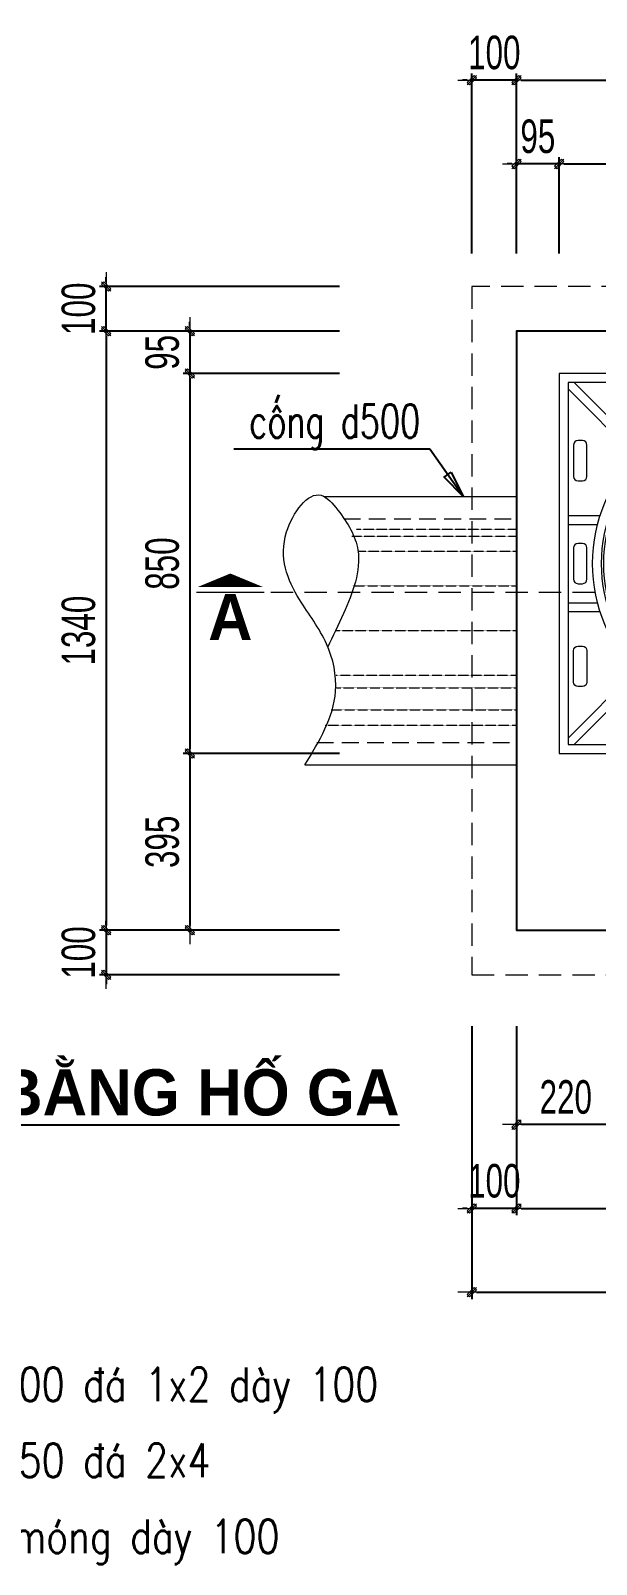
# Model space of a CAD drawing. Header units: inches. Extents: x -676 to 53517, y -20644 to 46516.
# Drawn here: x 28474 to 29740, y 27863 to 31294 of the extents above; entities that cross this region are included whole.
import ezdxf
from ezdxf.enums import TextEntityAlignment as Align

# ---------------------------------------------------------------- set-up
doc = ezdxf.new("R2010")
doc.units = ezdxf.units.IN
doc.header["$MEASUREMENT"] = 0
doc.linetypes.add('ACAD_ISO03W100', pattern=[30, 12, -18])
doc.linetypes.add('HIDDEN', pattern=[0.375, 0.25, -0.125])
for name, color, linetype, lineweight in [('39 - Net manh', 39, 'Continuous', 18), ('dim', 144, 'Continuous', 13), ('G-KHUNG', 7, 'Continuous', 20), ('LC Dim', 8, 'Continuous', 18), ('LC Khac', 4, 'Continuous', 9), ('LC MANH DUT', 35, 'HIDDEN', 5), ('LC Net manh', 9, 'Continuous', 5), ('LC Net thay', 7, 'Continuous', 25), ('LC Text1', 3, 'Continuous', 20), ('LC Text2', 7, 'Continuous', 25), ('Net cat', 2, 'Continuous', 25), ('Net hatch', 8, 'Continuous', 9), ('net thay', 11, 'Continuous', 20), ('TextThep', 7, 'Continuous', 0)]:
    doc.layers.add(name, color=color, linetype=linetype, lineweight=lineweight)
doc.styles.add('Arial', font='arial.ttf', dxfattribs={"width": 0.8})
doc.styles.add('HOATBIF', font='hoatbif.shx', dxfattribs={"width": 0.7})
doc.styles.add('LC 1', font='')
doc.styles.add('LC 3', font='vnsimli.shx', dxfattribs={"width": 0.75})
doc.styles.get('LC 1').set_extended_font_data('.VnAvantH', bold=True)
doc.dimstyles.new('1-100(1-25)', dxfattribs={"dimscale": 25, "dimtxt": 2.5, "dimasz": 0.35, "dimexe": 0.5, "dimexo": 0, "dimgap": 0.8, "dimtad": 1, "dimdec": 0, "dimzin": 0, "dimdsep": 46, "dimtxsty": 'HOATBIF', "dimblk1": 'DOT', "dimblk2": 'DOT', "dimsah": 1, "dimcen": -1, "dimdle": 1, "dimclrd": 256, "dimclre": 256, "dimclrt": 4, "dimadec": 3, "dimazin": 2, "dimtfac": 0.3333333333333333, "dimtdec": 0, "dimtix": 1, "dimtmove": 2, "dimatfit": 3, "dimldrblk": 'DOT', "dimfxl": 1, "dimtvp": 0.8333333333333331, "dimtolj": 1, "dimtzin": 0, "dimarcsym": 0})
doc.dimstyles.new('1-100(1-50)x4', dxfattribs={"dimscale": 40, "dimtxt": 2.5, "dimasz": 0.35, "dimexe": 0.5, "dimexo": 0, "dimgap": 0.8, "dimtad": 1, "dimdec": 0, "dimlfac": 0.25, "dimzin": 0, "dimdsep": 46, "dimtxsty": 'HOATBIF', "dimblk1": 'DOT', "dimblk2": 'DOT', "dimsah": 1, "dimcen": -1, "dimdle": 1, "dimclrd": 256, "dimclre": 256, "dimclrt": 4, "dimadec": 3, "dimazin": 2, "dimtfac": 0.3333333333333333, "dimtdec": 0, "dimtix": 1, "dimtmove": 2, "dimatfit": 3, "dimldrblk": 'DOT', "dimfxl": 1, "dimtvp": 0.8333333333333334, "dimtolj": 1, "dimtzin": 0, "dimarcsym": 0})

# ---------------------------------------------------------------- blocks, each defined once
blk = doc.blocks.new('Nap ga_MB')
at = {"layer": 'Net hatch'}
h = blk.add_hatch(dxfattribs=at)
h.set_pattern_fill('ANSI37', color=256, scale=200, style=0)
h.set_pattern_definition([(45, (0, 0), (-17.67766952966369, 17.67766952966369), []), (135, (0, 0), (-17.67766952966369, -17.67766952966369), [])])
h.paths.add_polyline_path([(305, 0, 1), (-305, 0, 1)])
h.paths.add_polyline_path([(120, -195), (120, -235), (-120, -235), (-120, -195)], flags=16)
h.paths.add_polyline_path([(-223, -7), (-223, -15), (-233, -15), (-233, -7, -1), (-233, 7), (-233, 15), (-223, 15), (-223, 7, -1)], flags=16)
h.paths.add_polyline_path([(-49.99999999992451, 205), (-49.99999999992451, 245), (50.00000000007549, 245), (50.00000000007549, 205)], flags=16)
h.paths.add_polyline_path([(223, 7), (223, 15), (233, 15), (233, 7, -1), (233, -7), (233, -15), (223, -15), (223, -7, -1)], flags=16)
h.paths.add_polyline_path([(-47.82060027277581, 209.5532060027285), (47.82060027292678, 209.5532060027285), (47.82060027292678, 240.18758526603), (-47.82060027277581, 240.18758526603)], flags=8)
h.paths.add_polyline_path([(-106.0607094133697, -230.5150068212824), (106.0607094133697, -230.5150068212824), (106.0607094133697, -199.4713506139154), (-106.0607094133697, -199.4713506139154)], flags=8)
for points in [[(-254.4574053489196, 240.3152697251935), (-405, 390.8578643762903)], [(-240.3152697251935, 254.4574053489268), (-390.8578643762503, 405)], [(-107.5, 405), (-107.5, 333.0821970625275)], [(-87.5, 405), (-87.5, 338.8860427931504)], [(87.5, 405), (87.5, 338.8860427931504)], [(107.5, 405), (107.5, 333.0821970625275)], [(240.3152697252008, 254.4574053489196), (390.8578643762812, 405)], [(254.4574053489237, 240.3152697251953), (405, 390.8578643762579)], [(-405, 107.5), (-333.0821970625269, 107.5)], [(405, 107.5), (333.0821970625268, 107.5)], [(-405, 87.5), (-338.8860427931359, 87.5)], [(405, 87.5), (338.886042793165, 87.5)], [(-405, -87.5), (-338.8860427931359, -87.5)], [(405, -87.5), (338.886042793165, -87.5)], [(-405, -107.5), (-333.0821970625269, -107.5)], [(405, -107.5), (333.0821970625268, -107.5)], [(-254.4574053489122, -240.3152697252081), (-405.0000000000001, -390.8578643762958)], [(-240.315269725186, -254.4574053489341), (-390.8578643762521, -405)], [(240.3152697251935, -254.4574053489268), (390.857864376283, -405)], [(254.4574053489487, -240.3152697251935), (405, -390.8578643762694)], [(-107.5, -405), (-107.5, -333.0821970625275)], [(-87.5, -405), (-87.5, -338.8860427931504)], [(87.5, -405), (87.5, -338.8860427931504)], [(107.5, -405), (107.5, -333.0821970625275)]]:
    blk.add_lwpolyline(points, dxfattribs=at)
for points in [[(-195, 362.5), (-265, 362.5, -0.414213562373095), (-275, 372.5), (-275, 382.5, -0.414213562373095), (-265, 392.5), (-195, 392.5, -0.414213562373095), (-185, 382.5), (-185, 372.5, -0.4142135623730884)], [(-35, 362.5), (35, 362.5, 0.414213562373095), (45, 372.5), (45, 382.5, 0.414213562373095), (35, 392.5), (-35, 392.5, 0.414213562373095), (-45, 382.5), (-45, 372.5, 0.4142135623730884)], [(195, 362.5), (265, 362.5, 0.414213562373095), (275, 372.5), (275, 382.5, 0.414213562373095), (265, 392.5), (195, 392.5, 0.414213562373095), (185, 382.5), (185, 372.5, 0.4142135623730884)], [(-362.5, 195), (-362.5, 265, 0.414213562373095), (-372.5, 275), (-382.5, 275, 0.414213562373095), (-392.5, 265), (-392.5, 195, 0.414213562373095), (-382.5, 185), (-372.5, 185, 0.4142135623730884)], [(362.5, 195), (362.5, 265, -0.414213562373095), (372.5, 275), (382.5, 275, -0.414213562373095), (392.5, 265), (392.5, 195, -0.414213562373095), (382.5, 185), (372.5, 185, -0.4142135623730884)], [(-362.5, -35), (-362.5, 35, 0.414213562373095), (-372.5, 45), (-382.5, 45, 0.414213562373095), (-392.5, 35), (-392.5, -35, 0.414213562373095), (-382.5, -45), (-372.5, -45, 0.4142135623730884)], [(362.5, -35), (362.5, 35, -0.414213562373095), (372.5, 45), (382.5, 45, -0.414213562373095), (392.5, 35), (392.5, -35, -0.414213562373095), (382.5, -45), (372.5, -45, -0.4142135623730884)], [(-362.5, -195), (-362.5, -265, -0.414213562373095), (-372.5, -275), (-382.5, -275, -0.414213562373095), (-392.5, -265), (-392.5, -195, -0.414213562373095), (-382.5, -185), (-372.5, -185, -0.4142135623730884)], [(362.5, -195), (362.5, -265, 0.414213562373095), (372.5, -275), (382.5, -275, 0.414213562373095), (392.5, -265), (392.5, -195, 0.414213562373095), (382.5, -185), (372.5, -185, 0.4142135623730884)], [(-195, -362.5), (-265, -362.5, 0.414213562373095), (-275, -372.5), (-275, -382.5, 0.414213562373095), (-265, -392.5), (-195, -392.5, 0.414213562373095), (-185, -382.5), (-185, -372.5, 0.4142135623730884)], [(-35, -362.5), (35, -362.5, -0.414213562373095), (45, -372.5), (45, -382.5, -0.414213562373095), (35, -392.5), (-35, -392.5, -0.414213562373095), (-45, -382.5), (-45, -372.5, -0.4142135623730884)], [(195, -362.5), (265, -362.5, -0.414213562373095), (275, -372.5), (275, -382.5, -0.414213562373095), (265, -392.5), (195, -392.5, -0.414213562373095), (185, -382.5), (185, -372.5, -0.4142135623730884)]]:
    blk.add_lwpolyline(points, format="xyb", close=True, dxfattribs=at)
blk.add_circle((0, 0), 305, dxfattribs=at)
at = {"layer": 'net thay'}
for points in [[(-425, -425), (425, -425), (425, 424.9999999999999), (-424.9999999999999, 425)], [(-405, -405), (405, -405), (405, 405), (-405, 405)], [(-49.99999999992451, 245), (-49.99999999992451, 205), (50.00000000007549, 205), (50.00000000007549, 245)], [(-120, -195), (-120, -235), (120, -235), (120, -195)]]:
    blk.add_lwpolyline(points, close=True, dxfattribs=at)
for points in [[(-233, -7), (-233, -15), (-223, -15), (-223, -7, 0.9999999999999999), (-223, 7), (-223, 15), (-233, 15), (-233, 7, 0.9999999999999999)], [(233, -7), (233, -15), (223, -15), (223, -7, -0.9999999999999999), (223, 7), (223, 15), (233, 15), (233, 7, -0.9999999999999999)]]:
    blk.add_lwpolyline(points, format="xyb", close=True, dxfattribs=at)
for radius in [350, 330, 325]:
    blk.add_circle((0, 0), radius, dxfattribs=at)
at = {"layer": 'G-KHUNG', "style": 'Arial'}
for s, height, p in [('D400', 20, (7.548806024715304e-11, 225)), ('THOÁT NƯỚC MƯA', 18, (0, -215.5))]:
    blk.add_text(s, height=height, dxfattribs=at).set_placement(p, align=Align.MIDDLE_CENTER)
blk = doc.blocks.new('TIEUDE2')
at = {"layer": 'LC Text2', "color": 7, "style": 'LC 1'}
blk.add_attdef('%%UTIªU§Ò', text='', height=3.5, dxfattribs=at).set_placement((0, 0), align=Align.BOTTOM_CENTER)
blk.add_attdef('TL', text='', height=2.2, dxfattribs=at).set_placement((0, -1.800000000000011), align=Align.TOP_CENTER)
blk = doc.blocks.new('DOT')
at = {"layer": 'LC Dim', "color": 4}
blk.add_line((-1, -1), (1, 1), dxfattribs=at)
at = {"layer": 'LC Dim'}
blk.add_line((-3, 0), (3, 0), dxfattribs=at)
at = {"layer": 'LC Dim', "color": 4}
blk.add_lwpolyline([(0.5, 1), (-1, -0.5), (-0.5, -1), (1, 0.5)], close=True, dxfattribs=at)
blk = doc.blocks.new('*D92')
at = {"layer": 'Defpoints', "color": 0, "transparency": 16777216}
for p in [(29561.58629280295, 29067.5), (29781.586292803, 29067.5), (29561.58629280295, 28847)]:
    blk.add_point(p, dxfattribs=at)
at = {"layer": 'LC Dim', "lineweight": -2, "transparency": 16777216}
for p, q in [((29561.58629280295, 29067.5), (29561.58629280295, 28832)), ((29781.586292803, 29067.5), (29781.586292803, 28832)), ((29771.086292803, 28847), (29572.08629280295, 28847))]:
    blk.add_line(p, q, dxfattribs=at)
at = {"layer": 'LC Dim', "lineweight": -2, "transparency": 16777216, "xscale": 10.5, "yscale": 10.5, "zscale": 10.5, "rotation": 180}
blk.add_blockref('DOT', (29561.58629280295, 28847), dxfattribs=at)
at = {"layer": 'LC Dim', "lineweight": -2, "transparency": 16777216, "xscale": 10.5, "yscale": 10.5, "zscale": 10.5}
blk.add_blockref('DOT', (29781.586292803, 28847), dxfattribs=at)
at = {"layer": 'LC Dim', "color": 4, "transparency": 16777216, "insert": (29671.58629280297, 28908.5), "char_height": 75, "attachment_point": 5, "style": 'HOATBIF'}
blk.add_mtext('\\A1;220', dxfattribs=at)
blk = doc.blocks.new('_Dot')
at = {"color": 0, "linetype": 'ByBlock', "lineweight": -2}
blk.add_line((-0.5, 0), (-1, 0), dxfattribs=at)
at = {"color": 0, "linetype": 'ByBlock', "const_width": 0.5}
blk.add_lwpolyline([(-0.25, 0, 1), (0.25, 0, 1)], format="xyb", close=True, dxfattribs=at)
blk = doc.blocks.new('*D93')
at = {"layer": 'Defpoints', "color": 0, "transparency": 16777216}
for p in [(29561.58629280294, 29067.5), (30901.586292803, 29067.5), (30901.586292803, 28659.5)]:
    blk.add_point(p, dxfattribs=at)
at = {"layer": 'LC Dim', "lineweight": -2, "transparency": 16777216}
for p, q in [((29561.58629280294, 29067.5), (29561.58629280294, 28644.5)), ((30901.586292803, 29067.5), (30901.586292803, 28644.5)), ((29572.08629280294, 28659.5), (30891.086292803, 28659.5))]:
    blk.add_line(p, q, dxfattribs=at)
at = {"layer": 'LC Dim', "lineweight": -2, "transparency": 16777216, "xscale": 10.5, "yscale": 10.5, "zscale": 10.5, "rotation": 180}
blk.add_blockref('DOT', (29561.58629280294, 28659.5), dxfattribs=at)
at = {"layer": 'LC Dim', "lineweight": -2, "transparency": 16777216, "xscale": 10.5, "yscale": 10.5, "zscale": 10.5}
blk.add_blockref('DOT', (30901.586292803, 28659.5), dxfattribs=at)
at = {"layer": 'LC Dim', "color": 4, "transparency": 16777216, "insert": (30231.58629280297, 28721), "char_height": 75, "attachment_point": 5, "style": 'HOATBIF'}
blk.add_mtext('\\A1;1340', dxfattribs=at)
blk = doc.blocks.new('*D95')
at = {"layer": 'Defpoints', "color": 0, "transparency": 16777216}
for p in [(29461.58629280294, 29067.5), (29561.58629280294, 29067.5), (29461.58629280294, 28659.5)]:
    blk.add_point(p, dxfattribs=at)
at = {"layer": 'LC Dim', "lineweight": -2, "transparency": 16777216}
for p, q in [((29461.58629280294, 29067.5), (29461.58629280294, 28644.5)), ((29561.58629280294, 29067.5), (29561.58629280294, 28644.5)), ((29451.08629280294, 28659.5), (29440.58629280294, 28659.5)), ((29561.58629280294, 28659.5), (29461.58629280294, 28659.5)), ((29572.08629280294, 28659.5), (29582.58629280294, 28659.5))]:
    blk.add_line(p, q, dxfattribs=at)
at = {"layer": 'LC Dim', "lineweight": -2, "transparency": 16777216, "xscale": 10.5, "yscale": 10.5, "zscale": 10.5}
blk.add_blockref('DOT', (29461.58629280294, 28659.5), dxfattribs=at)
at = {"layer": 'LC Dim', "lineweight": -2, "transparency": 16777216, "xscale": 10.5, "yscale": 10.5, "zscale": 10.5, "rotation": 180}
blk.add_blockref('DOT', (29561.58629280294, 28659.5), dxfattribs=at)
at = {"layer": 'LC Dim', "color": 4, "transparency": 16777216, "insert": (29511.58629280294, 28721), "char_height": 75, "attachment_point": 5, "style": 'HOATBIF'}
blk.add_mtext('\\A1;100', dxfattribs=at)
blk = doc.blocks.new('*D96')
at = {"layer": 'Defpoints', "color": 0, "transparency": 16777216}
for p in [(29461.58629280294, 29067.5), (31001.586292803, 29067.5), (31001.586292803, 28472)]:
    blk.add_point(p, dxfattribs=at)
at = {"layer": 'LC Dim', "lineweight": -2, "transparency": 16777216}
for p, q in [((29461.58629280294, 29067.5), (29461.58629280294, 28457)), ((31001.586292803, 29067.5), (31001.586292803, 28457)), ((29472.08629280294, 28472), (30991.086292803, 28472))]:
    blk.add_line(p, q, dxfattribs=at)
at = {"layer": 'LC Dim', "lineweight": -2, "transparency": 16777216, "xscale": 10.5, "yscale": 10.5, "zscale": 10.5, "rotation": 180}
blk.add_blockref('DOT', (29461.58629280294, 28472), dxfattribs=at)
at = {"layer": 'LC Dim', "lineweight": -2, "transparency": 16777216, "xscale": 10.5, "yscale": 10.5, "zscale": 10.5}
blk.add_blockref('DOT', (31001.586292803, 28472), dxfattribs=at)
at = {"layer": 'LC Dim', "color": 4, "transparency": 16777216, "insert": (30231.58629280297, 28533.5), "char_height": 75, "attachment_point": 5, "style": 'HOATBIF'}
blk.add_mtext('\\A1;1540', dxfattribs=at)
blk = doc.blocks.new('*D97')
at = {"layer": 'Defpoints', "color": 0, "transparency": 16777216}
for p in [(29561.58629280295, 30996), (29561.58629280295, 30796), (29656.586292803, 30796)]:
    blk.add_point(p, dxfattribs=at)
at = {"layer": 'LC Dim', "lineweight": -2, "transparency": 16777216}
for p, q in [((29551.08629280295, 30996), (29540.58629280295, 30996)), ((29561.58629280295, 30796), (29561.58629280295, 31011)), ((29656.586292803, 30996), (29561.58629280295, 30996)), ((29656.586292803, 30796), (29656.586292803, 31011)), ((29667.086292803, 30996), (29677.586292803, 30996))]:
    blk.add_line(p, q, dxfattribs=at)
at = {"layer": 'LC Dim', "lineweight": -2, "transparency": 16777216, "xscale": 10.5, "yscale": 10.5, "zscale": 10.5}
blk.add_blockref('DOT', (29561.58629280295, 30996), dxfattribs=at)
at = {"layer": 'LC Dim', "lineweight": -2, "transparency": 16777216, "xscale": 10.5, "yscale": 10.5, "zscale": 10.5, "rotation": 180}
blk.add_blockref('DOT', (29656.586292803, 30996), dxfattribs=at)
at = {"layer": 'LC Dim', "color": 4, "transparency": 16777216, "insert": (29609.08629280297, 31057.5), "char_height": 75, "attachment_point": 5, "style": 'HOATBIF'}
blk.add_mtext('\\A1;95', dxfattribs=at)
blk = doc.blocks.new('*D98')
at = {"layer": 'Defpoints', "color": 0, "transparency": 16777216}
for p in [(30506.52663764926, 30996), (29656.586292803, 30796), (30506.52663764926, 30796)]:
    blk.add_point(p, dxfattribs=at)
at = {"layer": 'LC Dim', "lineweight": -2, "transparency": 16777216}
for p, q in [((29656.586292803, 30796), (29656.586292803, 31011)), ((29667.086292803, 30996), (30496.02663764926, 30996)), ((30506.52663764926, 30796), (30506.52663764926, 31011))]:
    blk.add_line(p, q, dxfattribs=at)
at = {"layer": 'LC Dim', "lineweight": -2, "transparency": 16777216, "xscale": 10.5, "yscale": 10.5, "zscale": 10.5, "rotation": 180}
blk.add_blockref('DOT', (29656.586292803, 30996), dxfattribs=at)
at = {"layer": 'LC Dim', "lineweight": -2, "transparency": 16777216, "xscale": 10.5, "yscale": 10.5, "zscale": 10.5}
blk.add_blockref('DOT', (30506.52663764926, 30996), dxfattribs=at)
at = {"layer": 'LC Dim', "color": 4, "transparency": 16777216, "insert": (30081.55646522613, 31057.5), "char_height": 75, "attachment_point": 5, "style": 'HOATBIF'}
blk.add_mtext('\\A1;850', dxfattribs=at)
blk = doc.blocks.new('*D100')
at = {"layer": 'Defpoints', "color": 0, "transparency": 16777216}
for p in [(30901.586292803, 31183.5), (29561.58629280294, 30796), (30901.586292803, 30796)]:
    blk.add_point(p, dxfattribs=at)
at = {"layer": 'LC Dim', "lineweight": -2, "transparency": 16777216}
for p, q in [((29561.58629280294, 30796), (29561.58629280294, 31198.5)), ((30901.586292803, 30796), (30901.586292803, 31198.5)), ((29572.08629280294, 31183.5), (30891.086292803, 31183.5))]:
    blk.add_line(p, q, dxfattribs=at)
at = {"layer": 'LC Dim', "lineweight": -2, "transparency": 16777216, "xscale": 10.5, "yscale": 10.5, "zscale": 10.5, "rotation": 180}
blk.add_blockref('DOT', (29561.58629280294, 31183.5), dxfattribs=at)
at = {"layer": 'LC Dim', "lineweight": -2, "transparency": 16777216, "xscale": 10.5, "yscale": 10.5, "zscale": 10.5}
blk.add_blockref('DOT', (30901.586292803, 31183.5), dxfattribs=at)
at = {"layer": 'LC Dim', "color": 4, "transparency": 16777216, "insert": (30231.58629280297, 31245), "char_height": 75, "attachment_point": 5, "style": 'HOATBIF'}
blk.add_mtext('\\A1;1340', dxfattribs=at)
blk = doc.blocks.new('*D102')
at = {"layer": 'Defpoints', "color": 0, "transparency": 16777216}
for p in [(29461.58629280294, 31183.5), (29461.58629280294, 30796), (29561.58629280294, 30796)]:
    blk.add_point(p, dxfattribs=at)
at = {"layer": 'LC Dim', "lineweight": -2, "transparency": 16777216}
for p, q in [((29461.58629280294, 30796), (29461.58629280294, 31198.5)), ((29561.58629280294, 30796), (29561.58629280294, 31198.5)), ((29451.08629280294, 31183.5), (29440.58629280294, 31183.5)), ((29561.58629280294, 31183.5), (29461.58629280294, 31183.5)), ((29572.08629280294, 31183.5), (29582.58629280294, 31183.5))]:
    blk.add_line(p, q, dxfattribs=at)
at = {"layer": 'LC Dim', "lineweight": -2, "transparency": 16777216, "xscale": 10.5, "yscale": 10.5, "zscale": 10.5}
blk.add_blockref('DOT', (29461.58629280294, 31183.5), dxfattribs=at)
at = {"layer": 'LC Dim', "lineweight": -2, "transparency": 16777216, "xscale": 10.5, "yscale": 10.5, "zscale": 10.5, "rotation": 180}
blk.add_blockref('DOT', (29561.58629280294, 31183.5), dxfattribs=at)
at = {"layer": 'LC Dim', "color": 4, "transparency": 16777216, "insert": (29511.58629280294, 31245), "char_height": 75, "attachment_point": 5, "style": 'HOATBIF'}
blk.add_mtext('\\A1;100', dxfattribs=at)
blk = doc.blocks.new('*D103')
at = {"layer": 'Defpoints', "color": 0, "transparency": 16777216}
for p in [(29165.00000000005, 30622.18114113031), (28830.00000000017, 30527.12148597656), (29165.00000000005, 30527.12148597656)]:
    blk.add_point(p, dxfattribs=at)
at = {"layer": 'LC Dim', "lineweight": -2, "transparency": 16777216}
for p, q in [((28830.00000000017, 30632.68114113031), (28830.00000000017, 30643.18114113031)), ((29165.00000000005, 30622.18114113031), (28815.00000000017, 30622.18114113031)), ((28830.00000000017, 30622.18114113031), (28830.00000000017, 30527.12148597656)), ((29165.00000000005, 30527.12148597656), (28815.00000000017, 30527.12148597656)), ((28830.00000000017, 30516.62148597656), (28830.00000000017, 30506.12148597656))]:
    blk.add_line(p, q, dxfattribs=at)
at = {"layer": 'LC Dim', "lineweight": -2, "transparency": 16777216, "xscale": 10.5, "yscale": 10.5, "zscale": 10.5}
for p, rotation in [((28830.00000000017, 30622.18114113031), 270), ((28830.00000000017, 30527.12148597656), 90)]:
    blk.add_blockref('DOT', p, dxfattribs=dict(at, rotation=rotation))
at = {"layer": 'LC Dim', "color": 4, "transparency": 16777216, "insert": (28768.50000000017, 30574.65131355342), "char_height": 75, "attachment_point": 5, "rotation": 90, "style": 'HOATBIF'}
blk.add_mtext('\\A1;95', dxfattribs=at)
blk = doc.blocks.new('*D104')
at = {"layer": 'Defpoints', "color": 0, "transparency": 16777216}
for p in [(29165.00000000005, 30527.12148597656), (28830.0000000002, 29677.18114113031), (29165.00000000005, 29677.18114113031)]:
    blk.add_point(p, dxfattribs=at)
at = {"layer": 'LC Dim', "lineweight": -2, "transparency": 16777216}
for p, q in [((29165.00000000005, 30527.12148597656), (28815.0000000002, 30527.12148597656)), ((28830.0000000002, 30516.62148597656), (28830.0000000002, 29687.68114113031)), ((29165.00000000005, 29677.18114113031), (28815.0000000002, 29677.18114113031))]:
    blk.add_line(p, q, dxfattribs=at)
at = {"layer": 'LC Dim', "lineweight": -2, "transparency": 16777216, "xscale": 10.5, "yscale": 10.5, "zscale": 10.5}
for p, rotation in [((28830.0000000002, 30527.12148597656), 90), ((28830.0000000002, 29677.18114113031), 270)]:
    blk.add_blockref('DOT', p, dxfattribs=dict(at, rotation=rotation))
at = {"layer": 'LC Dim', "color": 4, "transparency": 16777216, "insert": (28768.5000000002, 30102.15131355342), "char_height": 75, "attachment_point": 5, "rotation": 90, "style": 'HOATBIF'}
blk.add_mtext('\\A1;850', dxfattribs=at)
blk = doc.blocks.new('*D105')
at = {"layer": 'Defpoints', "color": 0, "transparency": 16777216}
for p in [(29165.00000000005, 29677.18114113031), (28830.0000000002, 29282.18114113034), (29165.00000000005, 29282.18114113034)]:
    blk.add_point(p, dxfattribs=at)
at = {"layer": 'LC Dim', "lineweight": -2, "transparency": 16777216}
for p, q in [((29165.00000000005, 29677.18114113031), (28815.0000000002, 29677.18114113031)), ((28830.0000000002, 29666.68114113031), (28830.0000000002, 29292.68114113034)), ((29165.00000000005, 29282.18114113034), (28815.0000000002, 29282.18114113034))]:
    blk.add_line(p, q, dxfattribs=at)
at = {"layer": 'LC Dim', "lineweight": -2, "transparency": 16777216, "xscale": 10.5, "yscale": 10.5, "zscale": 10.5}
for p, rotation in [((28830.0000000002, 29677.18114113031), 90), ((28830.0000000002, 29282.18114113034), 270)]:
    blk.add_blockref('DOT', p, dxfattribs=dict(at, rotation=rotation))
at = {"layer": 'LC Dim', "color": 4, "transparency": 16777216, "insert": (28768.5000000002, 29479.68114113031), "char_height": 75, "attachment_point": 5, "rotation": 90, "style": 'HOATBIF'}
blk.add_mtext('\\A1;395', dxfattribs=at)
blk = doc.blocks.new('*D106')
at = {"layer": 'Defpoints', "color": 0, "transparency": 16777216}
for p in [(29165.00000000005, 30622.18114113032), (28642.50000000019, 29282.18114113034), (29165.00000000005, 29282.18114113034)]:
    blk.add_point(p, dxfattribs=at)
at = {"layer": 'LC Dim', "lineweight": -2, "transparency": 16777216}
for p, q in [((29165.00000000005, 30622.18114113032), (28627.50000000019, 30622.18114113032)), ((28642.50000000019, 30611.68114113032), (28642.50000000019, 29292.68114113034)), ((29165.00000000005, 29282.18114113034), (28627.50000000019, 29282.18114113034))]:
    blk.add_line(p, q, dxfattribs=at)
at = {"layer": 'LC Dim', "lineweight": -2, "transparency": 16777216, "xscale": 10.5, "yscale": 10.5, "zscale": 10.5}
for p, rotation in [((28642.50000000019, 30622.18114113032), 90), ((28642.50000000019, 29282.18114113034), 270)]:
    blk.add_blockref('DOT', p, dxfattribs=dict(at, rotation=rotation))
at = {"layer": 'LC Dim', "color": 4, "transparency": 16777216, "insert": (28581.00000000019, 29952.18114113031), "char_height": 75, "attachment_point": 5, "rotation": 90, "style": 'HOATBIF'}
blk.add_mtext('\\A1;1340', dxfattribs=at)
blk = doc.blocks.new('*D107')
at = {"layer": 'Defpoints', "color": 0, "transparency": 16777216}
for p in [(29165.00000000005, 29282.18114113034), (28642.50000000017, 29182.18114113034), (29165.00000000005, 29182.18114113034)]:
    blk.add_point(p, dxfattribs=at)
at = {"layer": 'LC Dim', "lineweight": -2, "transparency": 16777216}
for p, q in [((28642.50000000017, 29292.68114113034), (28642.50000000017, 29303.18114113034)), ((29165.00000000005, 29282.18114113034), (28627.50000000017, 29282.18114113034)), ((28642.50000000017, 29282.18114113034), (28642.50000000017, 29182.18114113034)), ((29165.00000000005, 29182.18114113034), (28627.50000000017, 29182.18114113034)), ((28642.50000000017, 29171.68114113034), (28642.50000000017, 29161.18114113034))]:
    blk.add_line(p, q, dxfattribs=at)
at = {"layer": 'LC Dim', "lineweight": -2, "transparency": 16777216, "xscale": 10.5, "yscale": 10.5, "zscale": 10.5}
for p, rotation in [((28642.50000000017, 29282.18114113034), 270), ((28642.50000000017, 29182.18114113034), 90)]:
    blk.add_blockref('DOT', p, dxfattribs=dict(at, rotation=rotation))
at = {"layer": 'LC Dim', "color": 4, "transparency": 16777216, "insert": (28581.00000000017, 29232.18114113032), "char_height": 75, "attachment_point": 5, "rotation": 90, "style": 'HOATBIF'}
blk.add_mtext('\\A1;100', dxfattribs=at)
blk = doc.blocks.new('*D108')
at = {"layer": 'Defpoints', "color": 0, "transparency": 16777216}
for p in [(28642.50000000019, 30722.18114113031), (29165.00000000005, 30722.18114113031), (29165.00000000005, 30622.18114113032)]:
    blk.add_point(p, dxfattribs=at)
at = {"layer": 'LC Dim', "lineweight": -2, "transparency": 16777216}
for p, q in [((28642.50000000019, 30732.68114113031), (28642.50000000019, 30743.18114113031)), ((29165.00000000005, 30722.18114113031), (28627.50000000019, 30722.18114113031)), ((28642.50000000019, 30622.18114113032), (28642.50000000019, 30722.18114113031)), ((29165.00000000005, 30622.18114113032), (28627.50000000019, 30622.18114113032)), ((28642.50000000019, 30611.68114113032), (28642.50000000019, 30601.18114113032))]:
    blk.add_line(p, q, dxfattribs=at)
at = {"layer": 'LC Dim', "lineweight": -2, "transparency": 16777216, "xscale": 10.5, "yscale": 10.5, "zscale": 10.5}
for p, rotation in [((28642.50000000019, 30722.18114113031), 270), ((28642.50000000019, 30622.18114113032), 90)]:
    blk.add_blockref('DOT', p, dxfattribs=dict(at, rotation=rotation))
at = {"layer": 'LC Dim', "color": 4, "transparency": 16777216, "insert": (28581.00000000019, 30672.1811411303), "char_height": 75, "attachment_point": 5, "rotation": 90, "style": 'HOATBIF'}
blk.add_mtext('\\A1;100', dxfattribs=at)

msp = doc.modelspace()

# ---------------------------------------------------------------- linework, layer by layer
msp.add_line((29561.58629280295, 30252.18112117065), (29561.58629280295, 29652.18116108999))
at = {"layer": '39 - Net manh', "linetype": 'ACAD_ISO03W100', "ltscale": 0.01}
for p, q in [((29192.92059355434, 30163.68114113035), (29561.58629280295, 30163.68114113035)), ((29202.22742000171, 30179.18114113035), (29561.58629280295, 30179.18114113035)), ((29206.21890840901, 30130.18114113035), (29561.58629280295, 30130.18114113035)), ((29195.13286474066, 30052.18114113035), (29561.58629280295, 30052.18114113035)), ((29157.01684696557, 29952.18114113035), (29561.58629280295, 29952.18114113029)), ((29157.04476350471, 29852.18114113035), (29561.58629280295, 29852.18114113029)), ((29157.45405386051, 29824.18114113035), (29561.58629280295, 29824.18114113029)), ((29146.04606915813, 29775.18114113035), (29561.58629280295, 29775.18114113029)), ((29133.02974005571, 29740.68114113035), (29561.58629280295, 29740.68114113029))]:
    msp.add_line(p, q, dxfattribs=at)
at = {"layer": 'LC Khac', "color": 1, "ltscale": 2}
msp.add_line((28844.94550620022, 30038.11638578943), (28996.41057065325, 30038.11638578969), dxfattribs=at)
msp.add_lwpolyline([(28920.67803842498, 30079.92745293614, 0, 147.0857104810724, 0), (28920.67803842498, 30049.53086350187, 85.7999977806256, 85.7999977806256, 0)], format="xyseb", dxfattribs=at)
at = {"layer": 'LC MANH DUT', "ltscale": 150}
for p, q in [((29174.56423137722, 30202.18112117065), (29561.58629280295, 30202.18112117065)), ((29114.21995974251, 29702.18116108999), (29561.58629280295, 29702.18116108999))]:
    msp.add_line(p, q, dxfattribs=at)
at = {"layer": 'LC MANH DUT', "ltscale": 200}
msp.add_line((29011.61196320927, 30038.11638578972), (31432.99828908814, 30038.11638578972), dxfattribs=at)
at = {"layer": 'LC Net manh', "color": 27, "linetype": 'HIDDEN', "ltscale": 200}
msp.add_lwpolyline([(31001.586292803, 29182.18114113032), (31001.586292803, 30722.18114113029), (29461.58629280295, 30722.18114113029), (29461.58629280295, 29182.18114113032)], close=True, dxfattribs=at)
at = {"layer": 'LC Net manh'}
msp.add_spline([(29087.80440116645, 29652.18116108999), (29156.24149344542, 29816.31890055504), (29136.24149344542, 29922.31890055504), (29075.53959090447, 30021.76736657113), (29046.74149344542, 30172.81890055504), (29124.24149344542, 30254.81890055504), (29161.24149344542, 30221.81890055504), (29206.24149344542, 30132.31890055504), (29174.24149344542, 29990.31890055504), (29138.2188516479, 29914.58715998301)], degree=3, dxfattribs=at)
at = {"layer": 'LC Net thay'}
msp.add_lwpolyline([(30901.586292803, 29282.18114113032), (30901.586292803, 30622.18114113029), (29561.58629280295, 30622.18114113029), (29561.58629280295, 29282.18114113032)], close=True, dxfattribs=at)
at = {"layer": 'TextThep'}
for p, q in [((29130.11500908188, 30252.18112117065), (29561.58629280295, 30252.18112117065)), ((29087.80440116645, 29652.18116108999), (29561.58629280295, 29652.18116108999))]:
    msp.add_line(p, q, dxfattribs=at)

# ---------------------------------------------------------------- block references
at = {"layer": 'LC Text2'}
ref = msp.add_blockref('TIEUDE2', (28681.00000000004, 28836.5, 4.683151522953662e-07), dxfattribs=dict(at, xscale=30.45541696201613, yscale=30.45541696201613, zscale=30.45541696201613, rotation=359.999216292062))
ref.add_attrib('%%UTIªU§Ò', '%%UmÆt b»ng hè ga', dxfattribs={"color": 7, "height": 103.431103457894, "rotation": 359.9992162885445, "style": 'LC 1'}).set_placement((28681.00000000004, 28836.5, 4.683151522953662e-07), align=Align.BOTTOM_CENTER)
at = {"layer": 'Net cat', "xscale": 0.9999298174661817, "yscale": 0.9999298174661817, "zscale": 0.9999298174661817}
msp.add_blockref('Nap ga_MB', (30081.55646522613, 30102.15131355342), dxfattribs=at)

# ---------------------------------------------------------------- texts
at = {"ltscale": 2, "style": 'LC 1'}
msp.add_attdef('a', text='A', height=102.9599973365839, dxfattribs=at).set_placement((28920.67803842674, 29982.40946418235), align=Align.MIDDLE_CENTER)
at = {"layer": 'LC Text1', "color": 3, "style": 'LC 3', "width": 0.7}
msp.add_text('cèng d500', height=75, dxfattribs=at).set_placement((29154.35266463273, 30383.20742724024), align=Align.CENTER)
at = {"layer": 'LC Text1', "color": 3, "style": 'LC 3', "width": 0.8}
for s, p in [('- bª t«ng m200 ®¸ 1x2 dµy 100', (27855.5, 28228.5)), ('- bª t«ng m150 ®¸ 2x4', (27855.5, 28058.5)), ('- ®¸ 2x4 lãt mãng dµy 100', (27855.5, 27888.5))]:
    msp.add_text(s, height=75, rotation=359.9992162885445, dxfattribs=at).set_placement(p)

# ---------------------------------------------------------------- dimensions: what is measured, and where the dimension line sits
at = {"layer": 'LC Dim', "color": 1}
for base, p1, p2, picture, middle in [((29461.58629280294, 31183.5), (29561.58629280294, 30796), (29461.58629280294, 30796), '*D102', (29511.58629280294, 31245)), ((30901.586292803, 31183.5), (29561.58629280294, 30796), (30901.586292803, 30796), '*D100', (30231.58629280297, 31245)), ((29561.58629280295, 30996), (29656.586292803, 30796), (29561.58629280295, 30796), '*D97', (29609.08629280297, 31057.5)), ((30506.52663764926, 30996), (29656.586292803, 30796), (30506.52663764926, 30796), '*D98', (30081.55646522613, 31057.5)), ((29461.58629280294, 28659.5), (29561.58629280294, 29067.5), (29461.58629280294, 29067.5), '*D95', (29511.58629280294, 28721)), ((31001.586292803, 28472), (29461.58629280294, 29067.5), (31001.586292803, 29067.5), '*D96', (30231.58629280297, 28533.5)), ((29561.58629280295, 28847), (29781.586292803, 29067.5), (29561.58629280295, 29067.5), '*D92', (29671.58629280297, 28908.5)), ((30901.586292803, 28659.5), (29561.58629280294, 29067.5), (30901.586292803, 29067.5), '*D93', (30231.58629280297, 28721))]:
    dim = msp.add_linear_dim(base=base, p1=p1, p2=p2, dimstyle='1-100(1-25)', override={"dimscale": 30}, dxfattribs=at)
    dim.commit()
    dim.dimension.update_dxf_attribs({"geometry": picture, "text_midpoint": middle})
for base, p1, p2, picture, middle in [((28642.50000000019, 30722.18114113031), (29165.00000000004, 30622.18114113031), (29165.00000000004, 30722.18114113029), '*D108', (28581.00000000019, 30672.1811411303)), ((28642.50000000019, 29282.18114113034), (29165.00000000004, 30622.18114113031), (29165.00000000004, 29282.18114113032), '*D106', (28581.00000000019, 29952.18114113031)), ((28830.00000000017, 30527.12148597656), (29165.00000000004, 30622.18114113029), (29165.00000000004, 30527.12148597655), '*D103', (28768.50000000017, 30574.65131355342)), ((28830.0000000002, 29677.18114113031), (29165.00000000004, 30527.12148597655), (29165.00000000004, 29677.18114113029), '*D104', (28768.5000000002, 30102.15131355342)), ((28830.0000000002, 29282.18114113034), (29165.00000000004, 29677.18114113029), (29165.00000000004, 29282.18114113032), '*D105', (28768.5000000002, 29479.68114113031)), ((28642.50000000017, 29182.18114113034), (29165.00000000004, 29282.18114113032), (29165.00000000004, 29182.18114113032), '*D107', (28581.00000000017, 29232.18114113032))]:
    dim = msp.add_linear_dim(base=base, p1=p1, p2=p2, angle=90, dimstyle='1-100(1-25)', override={"dimscale": 30}, dxfattribs=at)
    dim.commit()
    dim.dimension.update_dxf_attribs({"geometry": picture, "text_midpoint": middle})

# ---------------------------------------------------------------- leaders
at = {"layer": 'dim'}
msp.add_leader([(29441.93140893463, 30252.18112117065), (29366.9780324828, 30358.18114113031), (28928.79819929894, 30358.18114113031)], dimstyle='1-100(1-50)x4', override={"dimasz": 1.5, "dimldrblk": 'ClosedBlank'}, dxfattribs=at)

doc.saveas('drawing.dxf')
